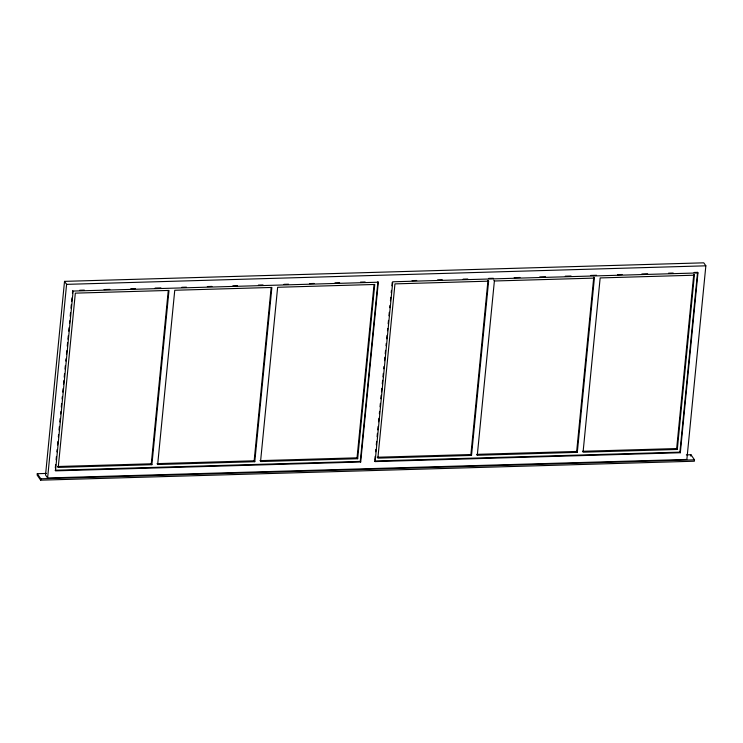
<?xml version="1.0" encoding="UTF-8"?>
<svg xmlns="http://www.w3.org/2000/svg" width="743" height="743" viewBox="0 0 743 743"><rect width="100%" height="100%" fill="white"/><g stroke="black" fill="none" stroke-linecap="round" stroke-linejoin="round"><path stroke-width="1.11" d="M46.558 473.43L37.289 473.7L37.15 475.083L40.67 480.173L694.361 461.217L694.491 459.833L690.971 454.753L686.337 454.883M40.67 480.173L40.809 478.789L37.289 473.7M64.52 281.365L45.537 474.991L47.608 477.981L686.866 459.443L705.85 265.818L703.779 262.827L64.52 281.365L66.591 284.355L47.608 477.981M55.316 467.96L55.651 464.514M56.106 459.917L56.44 456.462M56.895 451.865L57.118 449.571M57.564 444.964L57.908 441.518M58.353 436.921L58.586 434.627M59.031 430.021L59.375 426.575M59.821 421.978L60.155 418.532M60.61 413.935L60.833 411.631M61.288 407.034L61.623 403.588M62.078 398.991L62.301 396.688M62.756 392.09L63.09 388.645M63.545 384.047L63.879 380.592M64.214 377.147L64.557 373.701M65.003 369.095L65.347 365.649M65.793 361.052L66.025 358.758M66.471 354.151L66.814 350.705M67.26 346.108L67.594 342.662M67.938 339.207L68.272 335.762M68.727 331.164L69.062 327.719M69.517 323.121L69.74 320.818M70.195 316.221L70.529 312.775M70.984 308.178L71.319 304.723M71.653 301.277L71.997 297.832M72.442 293.225L72.721 290.467M58.242 467.412L75.331 293.141L168.986 290.429L151.897 464.691L58.242 467.412L57.62 466.511L151.275 463.799L151.897 464.691M151.275 463.799L168.252 290.689M157.665 464.524L174.754 290.262L271.873 287.448L254.784 461.709L157.665 464.524L157.052 463.632L254.162 460.809L254.784 461.709M254.162 460.809L271.139 287.699M357.671 458.728L374.76 284.467L277.641 287.281L260.552 461.542L357.671 458.728L357.049 457.827L374.026 284.718M360.699 462.007L378.326 282.21L73.13 291.061L55.502 470.858L360.699 462.007L360.29 461.412L377.918 281.616M374.825 459.833L375.169 456.378M375.624 451.772L375.847 449.469M376.302 444.853L376.636 441.398M377.091 436.791L377.425 433.327M377.769 429.872L378.103 426.417M378.558 421.801L378.893 418.346M379.348 413.74L379.571 411.427M380.026 406.82L380.37 403.365M380.815 398.75L381.159 395.295M381.493 391.84L381.837 388.385M382.283 383.769L382.626 380.314M382.961 376.859L383.304 373.395M383.76 368.788L383.982 366.485M384.549 360.717L384.883 357.262M385.227 353.807L385.561 350.343M386.016 345.736L386.239 343.433M386.694 338.827L387.029 335.362M387.484 330.756L387.716 328.452M388.162 323.837L388.505 320.382M388.951 315.775L389.295 312.311M389.75 307.704L389.973 305.401M390.428 300.785L390.762 297.33M391.217 292.723L391.44 290.42M391.895 285.804L392.23 282.349M375.131 461.589L392.759 281.792L697.956 272.941L680.328 452.738L375.131 461.589L374.713 460.994L679.91 452.143L680.328 452.738M471.526 455.422L470.904 454.53L487.993 280.269L488.615 281.16L471.526 455.422L377.871 458.143L394.96 283.882L488.615 281.16M577.302 452.357L576.679 451.465L593.759 277.195L594.381 278.096L577.302 452.357L477.294 455.255L494.383 280.993L493.761 280.102M677.3 449.459L676.678 448.558L693.767 274.297L694.389 275.198L677.3 449.459L583.069 452.19L600.158 277.928L694.389 275.198M679.91 452.143L697.547 272.347L694.064 272.449M690.832 456.137L690.971 454.753M66.591 284.355L705.85 265.818M79.677 290.262L84.321 290.123M104.048 289.556L109.853 289.389M130.74 288.776L135.384 288.646M155.111 288.07L160.915 287.903M181.803 287.3L186.437 287.169M207.325 286.557L211.969 286.426M232.856 285.823L237.5 285.684M258.388 285.08L263.031 284.94M283.919 284.337L288.563 284.207M309.45 283.603L314.094 283.464M334.982 282.86L339.616 282.721M360.504 282.117L365.147 281.987M412.068 280.622L416.712 280.492M437.599 279.879L442.243 279.749M463.13 279.145L467.774 279.006M488.662 278.402L493.306 278.272M514.193 277.659L519.998 277.492M539.724 276.925L545.52 276.758M565.256 276.182L571.051 276.015M590.778 275.439L596.583 275.272M617.47 274.669L622.114 274.529M641.841 273.963L647.645 273.796M668.533 273.183L673.177 273.053M494.383 280.993L594.381 278.096M259.939 460.641L357.049 457.827M377.249 457.242L470.904 454.53M477.823 454.326L576.679 451.465M582.447 451.298L676.678 448.558M55.084 470.254L360.29 461.412M40.809 478.789L694.491 459.833M697.547 272.347L697.956 272.941M476.672 454.363L477.294 455.255"/></g></svg>
